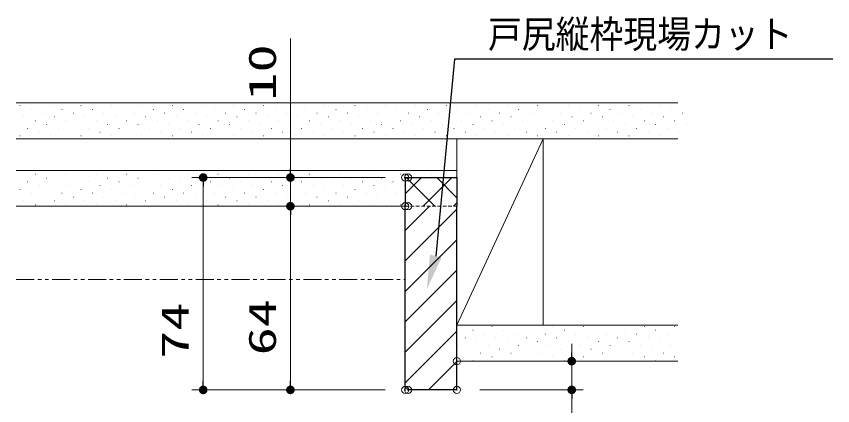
# Model space of a CAD drawing. Units: millimetres, scale not verified. Extents: x -1306 to 1306, y -607 to 607.
# Drawn here: x -536.8 to -252.5, y -346 to -210.4 of the extents above; entities that cross this region are included whole.
import ezdxf
from ezdxf.enums import TextEntityAlignment as Align

# ---------------------------------------------------------------- set-up
doc = ezdxf.new("R2010")
doc.units = ezdxf.units.MM
doc.header["$LTSCALE"] = 5
doc.header["$PDMODE"] = 32
doc.header["$PDSIZE"] = 2.5
doc.linetypes.add('USER1', pattern=[2.5, 1.25, -0.25, 0.25, -0.25, 0.25, -0.25])
doc.linetypes.add('USER2', pattern=[0.375, 0.25, -0.125])
for name, color, linetype, lineweight in [('0-1_ハッチング', 6, 'Continuous', 9), ('0-2_線(黄)', 2, 'Continuous', 15), ('0-3_二点鎖線', 4, 'USER1', 9), ('0-4_線(白)', 7, 'Continuous', 30), ('0-5_寸法線', 3, 'Continuous', 13), ('0-6_0', 3, 'Continuous', 25), ('0-7_DEFPOINTS', 7, 'Continuous', 5), ('0-A_点線(水)', 4, 'USER2', 9)]:
    doc.layers.add(name, color=color, linetype=linetype, lineweight=lineweight)
doc.styles.add('ＭＳ ゴシック', font='')
doc.styles.get('ＭＳ ゴシック').set_extended_font_data('MS Gothic')

# ---------------------------------------------------------------- blocks, each defined once
blk = doc.blocks.new('_DOT')
at = {"layer": '0-6_0'}
blk.add_line((-2.5, 0), (-5, 0), dxfattribs=at)
for points in [[(0, 0), (-2.5, 0), (-2.48, 0.313)], [(0, 0), (-2.48, -0.313), (-2.5, 0)], [(0, 0), (-2.48, 0.313), (-2.421, 0.622)], [(0, 0), (-2.421, -0.622), (-2.48, -0.313)], [(0, 0), (-2.421, 0.622), (-2.324, 0.92)], [(0, 0), (-2.324, -0.92), (-2.421, -0.622)], [(0, 0), (-2.324, 0.92), (-2.191, 1.204)], [(0, 0), (-2.191, -1.204), (-2.324, -0.92)], [(0, 0), (-2.191, 1.204), (-2.023, 1.469)], [(0, 0), (-2.023, -1.469), (-2.191, -1.204)], [(0, 0), (-2.023, 1.469), (-1.822, 1.711)], [(0, 0), (-1.822, -1.711), (-2.023, -1.469)], [(0, 0), (-1.822, 1.711), (-1.594, 1.926)], [(0, 0), (-1.594, -1.926), (-1.822, -1.711)], [(0, 0), (-1.594, 1.926), (-1.34, 2.111)], [(0, 0), (-1.34, -2.111), (-1.594, -1.926)], [(0, 0), (-1.34, 2.111), (-1.064, 2.262)], [(0, 0), (-1.064, -2.262), (-1.34, -2.111)], [(0, 0), (-1.064, 2.262), (-0.773, 2.378)], [(0, 0), (-0.773, -2.378), (-1.064, -2.262)], [(0, 0), (-0.773, 2.378), (-0.468, 2.456)], [(0, 0), (-0.468, -2.456), (-0.773, -2.378)], [(0, 0), (-0.468, 2.456), (-0.157, 2.495)], [(0, 0), (-0.157, -2.495), (-0.468, -2.456)], [(0, 0), (-0.157, 2.495), (0.157, 2.495)], [(0, 0), (0.157, -2.495), (-0.157, -2.495)], [(0, 0), (0.157, 2.495), (0.468, 2.456)], [(0, 0), (0.468, 2.456), (0.773, 2.378)], [(0, 0), (0.773, 2.378), (1.064, 2.262)], [(0, 0), (1.064, 2.262), (1.34, 2.111)], [(0, 0), (1.34, 2.111), (1.594, 1.926)], [(0, 0), (1.594, 1.926), (1.822, 1.711)], [(0, 0), (1.822, 1.711), (2.023, 1.469)], [(0, 0), (2.023, 1.469), (2.191, 1.204)], [(0, 0), (2.191, 1.204), (2.324, 0.92)], [(0, 0), (2.324, 0.92), (2.421, 0.622)], [(0, 0), (2.421, 0.622), (2.48, 0.313)], [(0, 0), (2.48, 0.313), (2.5, 0)], [(0, 0), (0.468, -2.456), (0.157, -2.495)], [(0, 0), (0.773, -2.378), (0.468, -2.456)], [(0, 0), (1.064, -2.262), (0.773, -2.378)], [(0, 0), (1.34, -2.111), (1.064, -2.262)], [(0, 0), (1.594, -1.926), (1.34, -2.111)], [(0, 0), (1.822, -1.711), (1.594, -1.926)], [(0, 0), (2.023, -1.469), (1.822, -1.711)], [(0, 0), (2.191, -1.204), (2.023, -1.469)], [(0, 0), (2.324, -0.92), (2.191, -1.204)], [(0, 0), (2.421, -0.622), (2.324, -0.92)], [(0, 0), (2.48, -0.313), (2.421, -0.622)], [(0, 0), (2.5, 0), (2.48, -0.313)]]:
    blk.add_solid(points, dxfattribs=at)

msp = doc.modelspace()

# ---------------------------------------------------------------- linework, layer by layer
at = {"layer": '0-1_ハッチング'}
for p, q in [((-535.56, -241.446), (-535.51, -241.446)), ((-524.953, -241.446), (-524.903, -241.446)), ((-514.347, -241.446), (-514.297, -241.446)), ((-503.74, -241.446), (-503.69, -241.446)), ((-493.133, -241.446), (-493.083, -241.446)), ((-482.527, -241.446), (-482.477, -241.446)), ((-471.92, -241.446), (-471.87, -241.446)), ((-461.314, -241.446), (-461.264, -241.446)), ((-450.707, -241.446), (-450.657, -241.446)), ((-440.1, -241.446), (-440.05, -241.446)), ((-429.494, -241.446), (-429.444, -241.446)), ((-418.887, -241.446), (-418.837, -241.446)), ((-408.281, -241.446), (-408.231, -241.446)), ((-397.674, -241.446), (-397.624, -241.446)), ((-387.067, -241.446), (-387.017, -241.446)), ((-376.461, -241.446), (-376.411, -241.446)), ((-365.854, -241.446), (-365.804, -241.446)), ((-355.248, -241.446), (-355.198, -241.446)), ((-344.641, -241.446), (-344.591, -241.446)), ((-334.034, -241.446), (-333.984, -241.446)), ((-323.428, -241.446), (-323.378, -241.446)), ((-312.821, -241.446), (-312.771, -241.446)), ((-531.582, -242.771), (-531.532, -242.771)), ((-527.605, -244.097), (-527.555, -244.097)), ((-520.976, -242.771), (-520.926, -242.771)), ((-516.998, -244.097), (-516.948, -244.097)), ((-510.369, -242.771), (-510.319, -242.771)), ((-506.392, -244.097), (-506.342, -244.097)), ((-499.763, -242.771), (-499.713, -242.771)), ((-495.785, -244.097), (-495.735, -244.097)), ((-489.156, -242.771), (-489.106, -242.771)), ((-485.178, -244.097), (-485.128, -244.097)), ((-478.549, -242.771), (-478.499, -242.771)), ((-474.572, -244.097), (-474.522, -244.097)), ((-467.943, -242.771), (-467.893, -242.771)), ((-463.965, -244.097), (-463.915, -244.097)), ((-457.336, -242.771), (-457.286, -242.771)), ((-453.359, -244.097), (-453.309, -244.097)), ((-446.73, -242.771), (-446.68, -242.771)), ((-442.752, -244.097), (-442.702, -244.097)), ((-436.123, -242.771), (-436.073, -242.771)), ((-432.145, -244.097), (-432.095, -244.097)), ((-425.516, -242.771), (-425.466, -242.771)), ((-421.539, -244.097), (-421.489, -244.097)), ((-414.91, -242.771), (-414.86, -242.771)), ((-410.932, -244.097), (-410.882, -244.097)), ((-404.303, -242.771), (-404.253, -242.771)), ((-400.326, -244.097), (-400.276, -244.097)), ((-393.697, -242.771), (-393.647, -242.771)), ((-389.719, -244.097), (-389.669, -244.097)), ((-383.09, -242.771), (-383.04, -242.771)), ((-379.112, -244.097), (-379.062, -244.097)), ((-372.483, -242.771), (-372.433, -242.771)), ((-368.506, -244.097), (-368.456, -244.097)), ((-361.877, -242.771), (-361.827, -242.771)), ((-357.899, -244.097), (-357.849, -244.097)), ((-351.27, -242.771), (-351.22, -242.771)), ((-347.293, -244.097), (-347.243, -244.097)), ((-340.664, -242.771), (-340.614, -242.771)), ((-336.686, -244.097), (-336.636, -244.097)), ((-330.057, -242.771), (-330.007, -242.771)), ((-326.079, -244.097), (-326.029, -244.097)), ((-319.45, -242.771), (-319.4, -242.771)), ((-315.473, -244.097), (-315.423, -244.097)), ((-308.844, -242.771), (-308.794, -242.771)), ((-304.866, -244.097), (-304.816, -244.097)), ((-534.234, -245.423), (-534.184, -245.423)), ((-530.257, -246.749), (-530.207, -246.749)), ((-523.627, -245.423), (-523.577, -245.423)), ((-519.65, -246.749), (-519.6, -246.749)), ((-513.021, -245.423), (-512.971, -245.423)), ((-509.043, -246.749), (-508.993, -246.749)), ((-502.414, -245.423), (-502.364, -245.423)), ((-498.437, -246.749), (-498.387, -246.749)), ((-491.808, -245.423), (-491.758, -245.423)), ((-487.83, -246.749), (-487.78, -246.749)), ((-481.201, -245.423), (-481.151, -245.423)), ((-477.224, -246.749), (-477.174, -246.749)), ((-470.594, -245.423), (-470.544, -245.423)), ((-466.617, -246.749), (-466.567, -246.749)), ((-459.988, -245.423), (-459.938, -245.423)), ((-456.01, -246.749), (-455.96, -246.749)), ((-449.381, -245.423), (-449.331, -245.423)), ((-445.404, -246.749), (-445.354, -246.749)), ((-438.775, -245.423), (-438.725, -245.423)), ((-434.797, -246.749), (-434.747, -246.749)), ((-428.168, -245.423), (-428.118, -245.423)), ((-424.191, -246.749), (-424.141, -246.749)), ((-417.561, -245.423), (-417.511, -245.423)), ((-413.584, -246.749), (-413.534, -246.749)), ((-406.955, -245.423), (-406.905, -245.423)), ((-402.977, -246.749), (-402.927, -246.749)), ((-396.348, -245.423), (-396.298, -245.423)), ((-392.371, -246.749), (-392.321, -246.749)), ((-385.742, -245.423), (-385.692, -245.423)), ((-381.764, -246.749), (-381.714, -246.749)), ((-375.135, -245.423), (-375.085, -245.423)), ((-371.158, -246.749), (-371.108, -246.749)), ((-364.528, -245.423), (-364.478, -245.423)), ((-360.551, -246.749), (-360.501, -246.749)), ((-353.922, -245.423), (-353.872, -245.423)), ((-349.944, -246.749), (-349.894, -246.749)), ((-343.315, -245.423), (-343.265, -245.423)), ((-339.338, -246.749), (-339.288, -246.749)), ((-332.709, -245.423), (-332.659, -245.423)), ((-328.731, -246.749), (-328.681, -246.749)), ((-322.102, -245.423), (-322.052, -245.423)), ((-318.125, -246.749), (-318.075, -246.749)), ((-311.495, -245.423), (-311.445, -245.423)), ((-307.518, -246.749), (-307.468, -246.749)), ((-532.908, -249.401), (-532.858, -249.401)), ((-526.279, -248.075), (-526.229, -248.075)), ((-522.302, -249.401), (-522.252, -249.401)), ((-515.672, -248.075), (-515.622, -248.075)), ((-511.695, -249.401), (-511.645, -249.401)), ((-505.066, -248.075), (-505.016, -248.075)), ((-501.088, -249.401), (-501.038, -249.401)), ((-494.459, -248.075), (-494.409, -248.075)), ((-490.482, -249.401), (-490.432, -249.401)), ((-483.853, -248.075), (-483.803, -248.075)), ((-479.875, -249.401), (-479.825, -249.401)), ((-473.246, -248.075), (-473.196, -248.075)), ((-469.269, -249.401), (-469.219, -249.401)), ((-462.639, -248.075), (-462.589, -248.075)), ((-458.662, -249.401), (-458.612, -249.401)), ((-452.033, -248.075), (-451.983, -248.075)), ((-448.055, -249.401), (-448.005, -249.401)), ((-441.426, -248.075), (-441.376, -248.075)), ((-437.449, -249.401), (-437.399, -249.401)), ((-430.82, -248.075), (-430.77, -248.075)), ((-426.842, -249.401), (-426.792, -249.401)), ((-420.213, -248.075), (-420.163, -248.075)), ((-416.236, -249.401), (-416.186, -249.401)), ((-409.606, -248.075), (-409.556, -248.075)), ((-405.629, -249.401), (-405.579, -249.401)), ((-399, -248.075), (-398.95, -248.075)), ((-395.022, -249.401), (-394.972, -249.401)), ((-388.393, -248.075), (-388.343, -248.075)), ((-384.416, -249.401), (-384.366, -249.401)), ((-377.787, -248.075), (-377.737, -248.075)), ((-373.809, -249.401), (-373.759, -249.401)), ((-367.18, -248.075), (-367.13, -248.075)), ((-363.203, -249.401), (-363.153, -249.401)), ((-356.573, -248.075), (-356.523, -248.075)), ((-352.596, -249.401), (-352.546, -249.401)), ((-345.967, -248.075), (-345.917, -248.075)), ((-341.989, -249.401), (-341.939, -249.401)), ((-335.36, -248.075), (-335.31, -248.075)), ((-331.383, -249.401), (-331.333, -249.401)), ((-324.754, -248.075), (-324.704, -248.075)), ((-320.776, -249.401), (-320.726, -249.401)), ((-314.147, -248.075), (-314.097, -248.075)), ((-310.17, -249.401), (-310.12, -249.401)), ((-303.54, -248.075), (-303.49, -248.075)), ((-535.56, -252.052), (-535.51, -252.052)), ((-528.931, -250.726), (-528.881, -250.726)), ((-524.953, -252.052), (-524.903, -252.052)), ((-518.324, -250.726), (-518.274, -250.726)), ((-514.347, -252.052), (-514.297, -252.052)), ((-507.718, -250.726), (-507.668, -250.726)), ((-503.74, -252.052), (-503.69, -252.052)), ((-497.111, -250.726), (-497.061, -250.726)), ((-493.133, -252.052), (-493.083, -252.052)), ((-486.504, -250.726), (-486.454, -250.726)), ((-482.527, -252.052), (-482.477, -252.052)), ((-475.898, -250.726), (-475.848, -250.726)), ((-471.92, -252.052), (-471.87, -252.052)), ((-465.291, -250.726), (-465.241, -250.726)), ((-461.314, -252.052), (-461.264, -252.052)), ((-454.684, -250.726), (-454.634, -250.726)), ((-450.707, -252.052), (-450.657, -252.052)), ((-444.078, -250.726), (-444.028, -250.726)), ((-440.1, -252.052), (-440.05, -252.052)), ((-433.471, -250.726), (-433.421, -250.726)), ((-429.494, -252.052), (-429.444, -252.052)), ((-422.865, -250.726), (-422.815, -250.726)), ((-418.887, -252.052), (-418.837, -252.052)), ((-412.258, -250.726), (-412.208, -250.726)), ((-408.281, -252.052), (-408.231, -252.052)), ((-401.651, -250.726), (-401.601, -250.726)), ((-397.674, -252.052), (-397.624, -252.052)), ((-391.045, -250.726), (-390.995, -250.726)), ((-387.067, -252.052), (-387.017, -252.052)), ((-380.438, -250.726), (-380.388, -250.726)), ((-376.461, -252.052), (-376.411, -252.052)), ((-369.832, -250.726), (-369.782, -250.726)), ((-365.854, -252.052), (-365.804, -252.052)), ((-359.225, -250.726), (-359.175, -250.726)), ((-355.248, -252.052), (-355.198, -252.052)), ((-348.618, -250.726), (-348.568, -250.726)), ((-344.641, -252.052), (-344.591, -252.052)), ((-338.012, -250.726), (-337.962, -250.726)), ((-334.034, -252.052), (-333.984, -252.052)), ((-327.405, -250.726), (-327.355, -250.726)), ((-323.428, -252.052), (-323.378, -252.052)), ((-316.799, -250.726), (-316.749, -250.726)), ((-312.821, -252.052), (-312.771, -252.052)), ((-306.192, -250.726), (-306.142, -250.726)), ((-534.234, -264.063), (-534.184, -264.063)), ((-523.627, -264.063), (-523.577, -264.063)), ((-513.021, -264.063), (-512.971, -264.063)), ((-502.414, -264.063), (-502.364, -264.063)), ((-491.808, -264.063), (-491.758, -264.063)), ((-481.201, -264.063), (-481.151, -264.063)), ((-470.594, -264.063), (-470.544, -264.063)), ((-459.988, -264.063), (-459.938, -264.063)), ((-449.381, -264.063), (-449.331, -264.063)), ((-438.775, -264.063), (-438.725, -264.063)), ((-428.168, -264.063), (-428.118, -264.063)), ((-417.561, -264.063), (-417.511, -264.063)), ((-406.955, -264.063), (-406.905, -264.063)), ((-396.348, -264.063), (-396.298, -264.063)), ((-385.742, -264.063), (-385.692, -264.063)), ((-530.257, -265.389), (-530.207, -265.389)), ((-526.279, -266.714), (-526.229, -266.714)), ((-519.65, -265.389), (-519.6, -265.389)), ((-515.672, -266.714), (-515.622, -266.714)), ((-509.043, -265.389), (-508.993, -265.389)), ((-505.066, -266.714), (-505.016, -266.714)), ((-498.437, -265.389), (-498.387, -265.389)), ((-494.459, -266.714), (-494.409, -266.714)), ((-487.83, -265.389), (-487.78, -265.389)), ((-483.853, -266.714), (-483.803, -266.714)), ((-477.224, -265.389), (-477.174, -265.389)), ((-473.246, -266.714), (-473.196, -266.714)), ((-466.617, -265.389), (-466.567, -265.389)), ((-462.639, -266.714), (-462.589, -266.714)), ((-456.01, -265.389), (-455.96, -265.389)), ((-452.033, -266.714), (-451.983, -266.714)), ((-445.404, -265.389), (-445.354, -265.389)), ((-441.426, -266.714), (-441.376, -266.714)), ((-434.797, -265.389), (-434.747, -265.389)), ((-430.82, -266.714), (-430.77, -266.714)), ((-424.191, -265.389), (-424.141, -265.389)), ((-420.213, -266.714), (-420.163, -266.714)), ((-413.584, -265.389), (-413.534, -265.389)), ((-409.606, -266.714), (-409.556, -266.714)), ((-402.977, -265.389), (-402.927, -265.389)), ((-401.365, -272.177), (-395.726, -266.538)), ((-390.998, -276.538), (-400.998, -266.538)), ((-395.12, -276.538), (-385.12, -266.538)), ((-392.371, -265.389), (-392.321, -265.389)), ((-383.365, -273.564), (-390.392, -266.538)), ((-381.764, -265.389), (-381.714, -265.389)), ((-532.908, -268.04), (-532.858, -268.04)), ((-528.931, -269.366), (-528.881, -269.366)), ((-522.302, -268.04), (-522.252, -268.04)), ((-518.324, -269.366), (-518.274, -269.366)), ((-511.695, -268.04), (-511.645, -268.04)), ((-507.718, -269.366), (-507.668, -269.366)), ((-501.088, -268.04), (-501.038, -268.04)), ((-497.111, -269.366), (-497.061, -269.366)), ((-490.482, -268.04), (-490.432, -268.04)), ((-486.504, -269.366), (-486.454, -269.366)), ((-479.875, -268.04), (-479.825, -268.04)), ((-475.898, -269.366), (-475.848, -269.366)), ((-469.269, -268.04), (-469.219, -268.04)), ((-465.291, -269.366), (-465.241, -269.366)), ((-458.662, -268.04), (-458.612, -268.04)), ((-454.684, -269.366), (-454.634, -269.366)), ((-448.055, -268.04), (-448.005, -268.04)), ((-444.078, -269.366), (-444.028, -269.366)), ((-437.449, -268.04), (-437.399, -268.04)), ((-433.471, -269.366), (-433.421, -269.366)), ((-426.842, -268.04), (-426.792, -268.04)), ((-422.865, -269.366), (-422.815, -269.366)), ((-416.236, -268.04), (-416.186, -268.04)), ((-412.258, -269.366), (-412.208, -269.366)), ((-405.629, -268.04), (-405.579, -268.04)), ((-401.651, -269.366), (-401.601, -269.366)), ((-535.56, -270.692), (-535.51, -270.692)), ((-531.582, -272.018), (-531.532, -272.018)), ((-524.953, -270.692), (-524.903, -270.692)), ((-520.976, -272.018), (-520.926, -272.018)), ((-514.347, -270.692), (-514.297, -270.692)), ((-510.369, -272.018), (-510.319, -272.018)), ((-503.74, -270.692), (-503.69, -270.692)), ((-499.763, -272.018), (-499.713, -272.018)), ((-493.133, -270.692), (-493.083, -270.692)), ((-489.156, -272.018), (-489.106, -272.018)), ((-482.527, -270.692), (-482.477, -270.692)), ((-478.549, -272.018), (-478.499, -272.018)), ((-471.92, -270.692), (-471.87, -270.692)), ((-467.943, -272.018), (-467.893, -272.018)), ((-461.314, -270.692), (-461.264, -270.692)), ((-457.336, -272.018), (-457.286, -272.018)), ((-450.707, -270.692), (-450.657, -270.692)), ((-446.73, -272.018), (-446.68, -272.018)), ((-440.1, -270.692), (-440.05, -270.692)), ((-436.123, -272.018), (-436.073, -272.018)), ((-429.494, -270.692), (-429.444, -270.692)), ((-425.516, -272.018), (-425.466, -272.018)), ((-418.887, -270.692), (-418.837, -270.692)), ((-414.91, -272.018), (-414.86, -272.018)), ((-408.281, -270.692), (-408.231, -270.692)), ((-404.303, -272.018), (-404.253, -272.018)), ((-534.234, -274.669), (-534.184, -274.669)), ((-527.605, -273.344), (-527.555, -273.344)), ((-523.627, -274.669), (-523.577, -274.669)), ((-516.998, -273.344), (-516.948, -273.344)), ((-513.021, -274.669), (-512.971, -274.669)), ((-506.392, -273.344), (-506.342, -273.344)), ((-502.414, -274.669), (-502.364, -274.669)), ((-495.785, -273.344), (-495.735, -273.344)), ((-491.808, -274.669), (-491.758, -274.669)), ((-485.178, -273.344), (-485.128, -273.344)), ((-481.201, -274.669), (-481.151, -274.669)), ((-474.572, -273.344), (-474.522, -273.344)), ((-470.594, -274.669), (-470.544, -274.669)), ((-463.965, -273.344), (-463.915, -273.344)), ((-459.988, -274.669), (-459.938, -274.669)), ((-453.359, -273.344), (-453.309, -273.344)), ((-449.381, -274.669), (-449.331, -274.669)), ((-442.752, -273.344), (-442.702, -273.344)), ((-438.775, -274.669), (-438.725, -274.669)), ((-432.145, -273.344), (-432.095, -273.344)), ((-428.168, -274.669), (-428.118, -274.669)), ((-421.539, -273.344), (-421.489, -273.344)), ((-417.561, -274.669), (-417.511, -274.669)), ((-410.932, -273.344), (-410.882, -273.344)), ((-406.955, -274.669), (-406.905, -274.669)), ((-384.513, -276.538), (-383.365, -275.39)), ((-530.257, -275.995), (-530.207, -275.995)), ((-519.65, -275.995), (-519.6, -275.995)), ((-509.043, -275.995), (-508.993, -275.995)), ((-498.437, -275.995), (-498.387, -275.995)), ((-487.83, -275.995), (-487.78, -275.995)), ((-477.224, -275.995), (-477.174, -275.995)), ((-466.617, -275.995), (-466.567, -275.995)), ((-456.01, -275.995), (-455.96, -275.995)), ((-445.404, -275.995), (-445.354, -275.995)), ((-434.797, -275.995), (-434.747, -275.995)), ((-424.191, -275.995), (-424.141, -275.995)), ((-413.584, -275.995), (-413.534, -275.995)), ((-402.977, -275.995), (-402.927, -275.995)), ((-401.365, -284.99), (-392.913, -276.538)), ((-401.365, -295.596), (-383.365, -277.596)), ((-401.365, -306.203), (-383.365, -288.203)), ((-401.365, -316.81), (-383.365, -298.81)), ((-401.365, -327.416), (-383.365, -309.416)), ((-381.764, -318.422), (-381.714, -318.422)), ((-371.158, -318.422), (-371.108, -318.422)), ((-360.551, -318.422), (-360.501, -318.422)), ((-349.944, -318.422), (-349.894, -318.422)), ((-339.338, -318.422), (-339.288, -318.422)), ((-328.731, -318.422), (-328.681, -318.422)), ((-318.125, -318.422), (-318.075, -318.422)), ((-307.518, -318.422), (-307.468, -318.422)), ((-401.365, -338.023), (-383.365, -320.023)), ((-377.787, -319.747), (-377.737, -319.747)), ((-373.809, -321.073), (-373.759, -321.073)), ((-367.18, -319.747), (-367.13, -319.747)), ((-363.203, -321.073), (-363.153, -321.073)), ((-356.573, -319.747), (-356.523, -319.747)), ((-352.596, -321.073), (-352.546, -321.073)), ((-345.967, -319.747), (-345.917, -319.747)), ((-341.989, -321.073), (-341.939, -321.073)), ((-335.36, -319.747), (-335.31, -319.747)), ((-331.383, -321.073), (-331.333, -321.073)), ((-324.754, -319.747), (-324.704, -319.747)), ((-320.776, -321.073), (-320.726, -321.073)), ((-314.147, -319.747), (-314.097, -319.747)), ((-310.17, -321.073), (-310.12, -321.073)), ((-380.438, -322.399), (-380.388, -322.399)), ((-376.461, -323.725), (-376.411, -323.725)), ((-369.832, -322.399), (-369.782, -322.399)), ((-365.854, -323.725), (-365.804, -323.725)), ((-359.225, -322.399), (-359.175, -322.399)), ((-355.248, -323.725), (-355.198, -323.725)), ((-348.618, -322.399), (-348.568, -322.399)), ((-344.641, -323.725), (-344.591, -323.725)), ((-338.012, -322.399), (-337.962, -322.399)), ((-334.034, -323.725), (-333.984, -323.725)), ((-327.405, -322.399), (-327.355, -322.399)), ((-323.428, -323.725), (-323.378, -323.725)), ((-316.799, -322.399), (-316.749, -322.399)), ((-312.821, -323.725), (-312.771, -323.725)), ((-383.09, -325.051), (-383.04, -325.051)), ((-379.112, -326.377), (-379.062, -326.377)), ((-372.483, -325.051), (-372.433, -325.051)), ((-368.506, -326.377), (-368.456, -326.377)), ((-361.877, -325.051), (-361.827, -325.051)), ((-357.899, -326.377), (-357.849, -326.377)), ((-351.27, -325.051), (-351.22, -325.051)), ((-347.293, -326.377), (-347.243, -326.377)), ((-340.664, -325.051), (-340.614, -325.051)), ((-336.686, -326.377), (-336.636, -326.377)), ((-330.057, -325.051), (-330.007, -325.051)), ((-326.079, -326.377), (-326.029, -326.377)), ((-319.45, -325.051), (-319.4, -325.051)), ((-315.473, -326.377), (-315.423, -326.377)), ((-308.844, -325.051), (-308.794, -325.051)), ((-381.764, -329.028), (-381.714, -329.028)), ((-375.135, -327.702), (-375.085, -327.702)), ((-371.158, -329.028), (-371.108, -329.028)), ((-364.528, -327.702), (-364.478, -327.702)), ((-360.551, -329.028), (-360.501, -329.028)), ((-353.922, -327.702), (-353.872, -327.702)), ((-349.944, -329.028), (-349.894, -329.028)), ((-343.315, -327.702), (-343.265, -327.702)), ((-339.338, -329.028), (-339.288, -329.028)), ((-332.709, -327.702), (-332.659, -327.702)), ((-328.731, -329.028), (-328.681, -329.028)), ((-322.102, -327.702), (-322.052, -327.702)), ((-318.125, -329.028), (-318.075, -329.028)), ((-311.495, -327.702), (-311.445, -327.702)), ((-307.518, -329.028), (-307.468, -329.028)), ((-393.274, -340.538), (-383.365, -330.629)), ((-377.787, -330.354), (-377.737, -330.354)), ((-367.18, -330.354), (-367.13, -330.354)), ((-356.573, -330.354), (-356.523, -330.354)), ((-345.967, -330.354), (-345.917, -330.354)), ((-335.36, -330.354), (-335.31, -330.354)), ((-324.754, -330.354), (-324.704, -330.354)), ((-314.147, -330.354), (-314.097, -330.354))]:
    msp.add_line(p, q, dxfattribs=at)
at = {"layer": '0-2_線(黄)'}
for p, q in [((-536.838, -240.538), (-306.362, -240.538)), ((-536.838, -253.038), (-306.362, -253.038)), ((-353.365, -253.038), (-383.365, -318.038)), ((-383.365, -266.538), (-383.365, -253.038)), ((-353.365, -253.038), (-353.365, -318.038)), ((-536.838, -264.038), (-383.365, -264.038)), ((-536.838, -276.538), (-401.365, -276.538)), ((-383.365, -318.038), (-306.362, -318.038)), ((-383.365, -330.538), (-306.362, -330.538))]:
    msp.add_line(p, q, dxfattribs=at)
at = {"layer": '0-3_二点鎖線'}
msp.add_line((-536.838, -302.038), (-401.365, -302.038), dxfattribs=at)
at = {"layer": '0-4_線(白)'}
for p, q in [((-401.365, -266.538), (-401.365, -276.538)), ((-401.365, -266.538), (-383.365, -266.538)), ((-383.365, -266.538), (-383.365, -276.538)), ((-401.365, -339.538), (-401.365, -276.538)), ((-383.365, -340.538), (-383.365, -276.538)), ((-400.365, -340.538), (-401.365, -339.538)), ((-383.365, -340.538), (-400.365, -340.538))]:
    msp.add_line(p, q, dxfattribs=at)
msp.add_lwpolyline([(-252.47, -225.263), (-384.199, -225.263), (-390.737, -293.911)], dxfattribs=at)
msp.add_solid([(-393.865, -305.496), (-392.749, -293.368), (-388.725, -294.455)], dxfattribs=at)
at = {"layer": '0-5_寸法線'}
for p, q in [((-441.365, -263.538), (-441.365, -218.104)), ((-408.365, -266.538), (-475.74, -266.538)), ((-409.365, -266.538), (-445.365, -266.538)), ((-441.365, -276.538), (-441.365, -266.538)), ((-471.74, -337.538), (-471.74, -269.538)), ((-408.365, -276.538), (-445.365, -276.538)), ((-409.365, -276.538), (-445.365, -276.538)), ((-441.365, -337.538), (-441.365, -279.538)), ((-441.365, -279.538), (-441.365, -282.538)), ((-343.365, -327.538), (-343.365, -324.538)), ((-375.365, -330.538), (-339.365, -330.538)), ((-343.365, -330.538), (-343.365, -340.538)), ((-409.365, -340.538), (-475.74, -340.538)), ((-408.365, -340.538), (-445.365, -340.538)), ((-375.365, -340.538), (-339.365, -340.538)), ((-343.365, -343.538), (-343.365, -369.3))]:
    msp.add_line(p, q, dxfattribs=at)
at = {"layer": '0-7_DEFPOINTS'}
for p in [(-471.74, -266.538), (-401.365, -266.538), (-400.365, -266.538), (-441.365, -276.538), (-441.365, -276.538), (-401.365, -276.538), (-400.365, -276.538), (-383.365, -330.538), (-401.365, -340.538), (-401.365, -340.538), (-400.365, -340.538), (-383.365, -340.538), (-383.365, -340.538), (-343.365, -340.538)]:
    msp.add_point(p, dxfattribs=at)
at = {"layer": '0-A_点線(水)'}
msp.add_line((-401.365, -276.538), (-383.365, -276.538), dxfattribs=at)

# ---------------------------------------------------------------- block references
at = {"layer": '0-5_寸法線', "xscale": 0.6, "yscale": 0.6}
for p, rotation in [((-441.365, -266.538), 270), ((-471.74, -266.538), 90), ((-441.365, -276.538), 90), ((-441.365, -276.538), 90), ((-343.365, -330.538), 270), ((-471.74, -340.538), 270), ((-441.365, -340.538), 270), ((-343.365, -340.538), 90)]:
    msp.add_blockref('_DOT', p, dxfattribs=dict(at, rotation=rotation))

# ---------------------------------------------------------------- texts
at = {"layer": '0-5_寸法線', "style": 'ＭＳ ゴシック', "width": 0.9}
msp.add_text('戸尻縦枠現場カット', height=9.604, dxfattribs=at).set_placement((-372.558, -224.24), align=Align.BOTTOM_LEFT)
at = {"layer": '0-5_寸法線', "style": 'ＭＳ ゴシック', "width": 1.5}
for s, p in [('10', (-443.515, -239.723)), ('64', (-443.515, -328.498)), ('74', (-473.89, -329.739))]:
    msp.add_text(s, height=9.604, rotation=90, dxfattribs=at).set_placement(p, align=Align.BOTTOM_LEFT)

doc.saveas('drawing.dxf')
